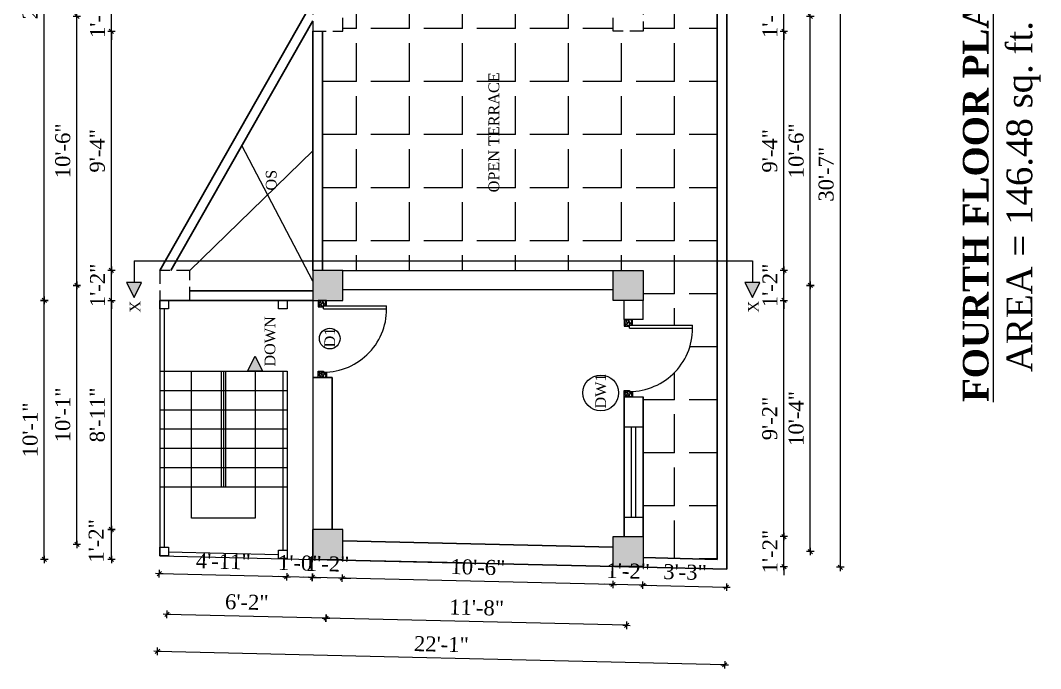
# Model space of a CAD drawing. Header units: inches. Extents: x 151827 to 346502, y -56182 to -23217.
# Drawn here: x 165662.6 to 166138.7, y -26241.4 to -25938.9 of the extents above; entities that cross this region are included whole.
import ezdxf

# ---------------------------------------------------------------- set-up
doc = ezdxf.new("R2010")
doc.units = ezdxf.units.IN
doc.header["$LTSCALE"] = 5
doc.header["$MEASUREMENT"] = 0
doc.linetypes.add('HIDDEN', pattern=[0.375, 0.25, -0.125])
for name, color, linetype, lineweight in [('A-WALL', 7, 'Continuous', 9), ('Dimension', 7, 'Continuous', 18), ('DOOR', 62, 'Continuous', 0), ('Dw', 2, 'Continuous', 18)]:
    doc.layers.add(name, color=color, linetype=linetype, lineweight=lineweight)
doc.layers.add('dim line', color=7, linetype='Continuous', lineweight=15, true_color=0xfab2b2)
doc.layers.add('TEXT', color=6, linetype='Continuous')
doc.layers.add('WALL', color=7, linetype='Continuous')
doc.styles.add('ordinary', font='times.ttf')
doc.dimstyles.new('Copy of 96', dxfattribs={"dimtxt": 7, "dimasz": 4, "dimexe": 0.5, "dimexo": 0.5, "dimgap": 3, "dimtad": 1, "dimdec": 1, "dimzin": 11, "dimdsep": 46, "dimlunit": 4, "dimtxsty": 'ordinary', "dimblk": 'OBLIQUE', "dimcen": 0.09, "dimse1": 1, "dimse2": 1, "dimclrt": 6, "dimazin": 0, "dimtfac": 1, "dimtdec": 1, "dimtix": 1, "dimtmove": 2, "dimatfit": 3, "dimldrblk": 'leader', "dimfxl": 0.5, "dimfxlon": 1, "dimtolj": 1, "dimtzin": 0, "dimarcsym": 0})

# ---------------------------------------------------------------- blocks, each defined once
blk = doc.blocks.new('oblique')
at = {"color": 0, "lineweight": -2}
blk.add_line((0.25, 0.25), (-0.25, -0.25), dxfattribs=at)
at = {"layer": 'dim line', "lineweight": 9}
for p, q in [((-0.4375, 0), (0.4375, 0)), ((0, 0.4375), (0, -0.4375))]:
    blk.add_line(p, q, dxfattribs=at)
blk = doc.blocks.new('*D2268')
at = {"layer": 'A-WALL', "color": 0, "lineweight": -2, "ltscale": 5, "transparency": 16777216}
blk.add_line((165798.99, -25765.12), (165741.6, -25765.12), dxfattribs=at)
at = {"layer": 'Defpoints', "color": 0, "ltscale": 5, "transparency": 16777216}
for p in [(165741.6, -25765.12), (165798.99, -25929.99), (165741.6, -26055.56)]:
    blk.add_point(p, dxfattribs=at)
at = {"layer": 'A-WALL', "color": 0, "lineweight": -2, "ltscale": 5, "transparency": 16777216, "xscale": 4, "yscale": 4, "zscale": 4, "rotation": 180}
blk.add_blockref('oblique', (165741.6, -25765.12), dxfattribs=at)
at = {"layer": 'A-WALL', "color": 0, "lineweight": -2, "ltscale": 5, "transparency": 16777216, "xscale": 4, "yscale": 4, "zscale": 4}
blk.add_blockref('oblique', (165798.99, -25765.12), dxfattribs=at)
at = {"layer": 'A-WALL', "color": 6, "ltscale": 5, "transparency": 16777216, "insert": (165770.3, -25758.55), "char_height": 7, "attachment_point": 5, "style": 'ordinary'}
blk.add_mtext('\\A1;4\'-9"', dxfattribs=at)
blk = doc.blocks.new('_OBLIQUE')
at = {"color": 0, "linetype": 'ByBlock'}
blk.add_line((-0.5, -0.5), (0.5, 0.5), dxfattribs=at)
blk = doc.blocks.new('leader')
at = {"layer": 'Dimension'}
for p, q in [((0, -4.33), (0, 4.33)), ((-4.42, 0), (4.42, 0))]:
    blk.add_line(p, q, dxfattribs=at)
blk = doc.blocks.new('*D2269')
at = {"layer": 'Defpoints', "color": 0, "linetype": 'HIDDEN', "ltscale": 5, "transparency": 16777216}
for p in [(165727.6, -25765.12), (165727.6, -26055.56), (165741.6, -26055.56)]:
    blk.add_point(p, dxfattribs=at)
at = {"layer": 'WALL', "color": 0, "lineweight": -2, "ltscale": 5, "transparency": 16777216}
for p, q in [((165727.6, -25765.12), (165723.6, -25765.12)), ((165741.6, -25765.12), (165727.6, -25765.12)), ((165741.6, -25765.12), (165745.6, -25765.12))]:
    blk.add_line(p, q, dxfattribs=at)
at = {"layer": 'WALL', "color": 0, "linetype": 'HIDDEN', "lineweight": -2, "ltscale": 5, "transparency": 16777216, "xscale": 4, "yscale": 4, "zscale": 4}
blk.add_blockref('oblique', (165727.6, -25765.12), dxfattribs=at)
at = {"layer": 'WALL', "color": 0, "linetype": 'HIDDEN', "lineweight": -2, "ltscale": 5, "transparency": 16777216, "xscale": 4, "yscale": 4, "zscale": 4, "rotation": 180}
blk.add_blockref('oblique', (165741.6, -25765.12), dxfattribs=at)
at = {"layer": 'WALL', "color": 6, "linetype": 'HIDDEN', "ltscale": 5, "transparency": 16777216, "insert": (165734.6, -25758.62), "char_height": 7, "attachment_point": 5, "style": 'ordinary'}
blk.add_mtext('\\A1;1\'-2"', dxfattribs=at)
blk = doc.blocks.new('*D2272')
at = {"layer": 'A-WALL', "color": 0, "lineweight": -2, "ltscale": 5, "transparency": 16777216}
blk.add_line((165805.99, -25750.16), (165734.6, -25750.16), dxfattribs=at)
at = {"layer": 'Defpoints', "color": 0, "ltscale": 5, "transparency": 16777216}
for p in [(165734.6, -25750.16), (165805.99, -25936.99), (165734.6, -26062.56)]:
    blk.add_point(p, dxfattribs=at)
at = {"layer": 'A-WALL', "color": 0, "lineweight": -2, "ltscale": 5, "transparency": 16777216, "xscale": 4, "yscale": 4, "zscale": 4, "rotation": 180}
blk.add_blockref('oblique', (165734.6, -25750.16), dxfattribs=at)
at = {"layer": 'A-WALL', "color": 0, "lineweight": -2, "ltscale": 5, "transparency": 16777216, "xscale": 4, "yscale": 4, "zscale": 4}
blk.add_blockref('oblique', (165805.99, -25750.16), dxfattribs=at)
at = {"layer": 'A-WALL', "color": 6, "ltscale": 5, "transparency": 16777216, "insert": (165770.3, -25743.6), "char_height": 7, "attachment_point": 5, "style": 'ordinary'}
blk.add_mtext('\\A1;5\'-11"', dxfattribs=at)
blk = doc.blocks.new('*D2274')
at = {"layer": 'A-WALL', "color": 0, "lineweight": -2, "ltscale": 5, "transparency": 16777216}
blk.add_line((165883.26, -25736.21), (165727.6, -25736.21), dxfattribs=at)
at = {"layer": 'Defpoints', "color": 0, "ltscale": 5, "transparency": 16777216}
for p in [(165727.6, -25736.21), (165883.26, -25781.75), (165727.6, -26055.56)]:
    blk.add_point(p, dxfattribs=at)
at = {"layer": 'A-WALL', "color": 0, "lineweight": -2, "ltscale": 5, "transparency": 16777216, "xscale": 4, "yscale": 4, "zscale": 4, "rotation": 180}
blk.add_blockref('oblique', (165727.6, -25736.21), dxfattribs=at)
at = {"layer": 'A-WALL', "color": 0, "lineweight": -2, "ltscale": 5, "transparency": 16777216, "xscale": 4, "yscale": 4, "zscale": 4}
blk.add_blockref('oblique', (165883.26, -25736.21), dxfattribs=at)
at = {"layer": 'A-WALL', "color": 6, "ltscale": 5, "transparency": 16777216, "insert": (165805.43, -25729.65), "char_height": 7, "attachment_point": 5, "style": 'ordinary'}
blk.add_mtext('\\A1;13\'-0"', dxfattribs=at)
blk = doc.blocks.new('*D2398')
at = {"layer": 'A-WALL', "color": 0, "lineweight": -2, "ltscale": 50, "transparency": 16777216}
for p, q in [((165939.07, -26202.14), (165935.07, -26202.04)), ((165953.07, -26202.47), (165939.07, -26202.14)), ((165953.07, -26202.47), (165957.07, -26202.57))]:
    blk.add_line(p, q, dxfattribs=at)
at = {"layer": 'Defpoints', "color": 0, "ltscale": 50, "transparency": 16777216}
for p in [(165939.27, -26193.77), (165953.27, -26194.1), (165939.07, -26202.14)]:
    blk.add_point(p, dxfattribs=at)
at = {"layer": 'A-WALL', "color": 0, "lineweight": -2, "ltscale": 50, "transparency": 16777216, "xscale": 4, "yscale": 4, "zscale": 4}
for p, rotation in [((165939.07, -26202.14), 358.6423816930647), ((165953.07, -26202.47), 178.6423816930647)]:
    blk.add_blockref('oblique', p, dxfattribs=dict(at, rotation=rotation))
at = {"layer": 'A-WALL', "color": 6, "ltscale": 50, "transparency": 16777216, "insert": (165946.23, -26195.81), "char_height": 7, "attachment_point": 5, "rotation": 358.6424, "style": 'ordinary'}
blk.add_mtext('\\A1;1\'-2"', dxfattribs=at)
blk = doc.blocks.new('*D2399')
at = {"layer": 'A-WALL', "color": 0, "lineweight": -2, "ltscale": 5, "transparency": 16777216}
blk.add_line((165939.07, -26202.14), (165812.78, -26199.15), dxfattribs=at)
at = {"layer": 'Defpoints', "color": 0, "ltscale": 5, "transparency": 16777216}
for p in [(165812.99, -26190.45), (165939.27, -26193.77), (165812.78, -26199.15)]:
    blk.add_point(p, dxfattribs=at)
at = {"layer": 'A-WALL', "color": 0, "lineweight": -2, "ltscale": 5, "transparency": 16777216, "xscale": 4, "yscale": 4, "zscale": 4}
for p, rotation in [((165812.78, -26199.15), 178.6423816934182), ((165939.07, -26202.14), 358.6423816934182)]:
    blk.add_blockref('oblique', p, dxfattribs=dict(at, rotation=rotation))
at = {"layer": 'A-WALL', "color": 6, "ltscale": 5, "transparency": 16777216, "insert": (165876.08, -26194.08), "char_height": 7, "attachment_point": 5, "rotation": 358.6424, "style": 'ordinary'}
blk.add_mtext('\\A1;10\'-6"', dxfattribs=at)
blk = doc.blocks.new('*D2400')
at = {"layer": 'A-WALL', "color": 0, "lineweight": -2, "ltscale": 5, "transparency": 16777216}
for p, q in [((165798.79, -26198.81), (165794.79, -26198.72)), ((165812.78, -26199.15), (165798.79, -26198.81)), ((165812.78, -26199.15), (165816.78, -26199.24))]:
    blk.add_line(p, q, dxfattribs=at)
at = {"layer": 'Defpoints', "color": 0, "ltscale": 5, "transparency": 16777216}
for p in [(165798.99, -26190.45), (165812.99, -26190.45), (165798.79, -26198.81)]:
    blk.add_point(p, dxfattribs=at)
at = {"layer": 'A-WALL', "color": 0, "lineweight": -2, "ltscale": 5, "transparency": 16777216, "xscale": 4, "yscale": 4, "zscale": 4}
for p, rotation in [((165798.79, -26198.81), 358.6423816934182), ((165812.78, -26199.15), 178.6423816934182)]:
    blk.add_blockref('oblique', p, dxfattribs=dict(at, rotation=rotation))
at = {"layer": 'A-WALL', "color": 6, "ltscale": 5, "transparency": 16777216, "insert": (165805.94, -26192.48), "char_height": 7, "attachment_point": 5, "rotation": 358.6424, "style": 'ordinary'}
blk.add_mtext('\\A1;1\'-2"', dxfattribs=at)
blk = doc.blocks.new('*D2275')
at = {"layer": 'A-WALL', "color": 0, "lineweight": -2, "ltscale": 5, "transparency": 16777216}
blk.add_line((165945.45, -26221.17), (165805.17, -26217.85), dxfattribs=at)
at = {"layer": 'Defpoints', "color": 0, "ltscale": 5, "transparency": 16777216}
for p in [(165805.99, -26183.45), (165946.27, -26186.77), (165805.17, -26217.85)]:
    blk.add_point(p, dxfattribs=at)
at = {"layer": 'A-WALL', "color": 0, "lineweight": -2, "ltscale": 5, "transparency": 16777216, "xscale": 4, "yscale": 4, "zscale": 4}
for p, rotation in [((165805.17, -26217.85), 178.6423816929977), ((165945.45, -26221.17), 358.6423816929977)]:
    blk.add_blockref('oblique', p, dxfattribs=dict(at, rotation=rotation))
at = {"layer": 'A-WALL', "color": 6, "ltscale": 5, "transparency": 16777216, "insert": (165875.47, -26212.95), "char_height": 7, "attachment_point": 5, "rotation": 358.6424, "style": 'ordinary'}
blk.add_mtext('\\A1;11\'-8"', dxfattribs=at)
blk = doc.blocks.new('*D2276')
at = {"layer": 'A-WALL', "color": 0, "lineweight": -2, "ltscale": 5, "transparency": 16777216}
for p, q in [((165786.79, -26198.53), (165782.79, -26198.43)), ((165798.79, -26198.81), (165786.79, -26198.53)), ((165798.79, -26198.81), (165802.79, -26198.91))]:
    blk.add_line(p, q, dxfattribs=at)
at = {"layer": 'Defpoints', "color": 0, "ltscale": 5, "transparency": 16777216}
for p in [(165786.99, -26190.16), (165798.99, -26190.45), (165786.79, -26198.53)]:
    blk.add_point(p, dxfattribs=at)
at = {"layer": 'A-WALL', "color": 0, "lineweight": -2, "ltscale": 5, "transparency": 16777216, "xscale": 4, "yscale": 4, "zscale": 4}
for p, rotation in [((165786.79, -26198.53), 358.6423816934182), ((165798.79, -26198.81), 178.6423816934182)]:
    blk.add_blockref('oblique', p, dxfattribs=dict(at, rotation=rotation))
at = {"layer": 'A-WALL', "color": 6, "ltscale": 5, "transparency": 16777216, "insert": (165792.94, -26192.11), "char_height": 7, "attachment_point": 5, "rotation": 358.6424, "style": 'ordinary'}
blk.add_mtext('\\A1;1\'-0"', dxfattribs=at)
blk = doc.blocks.new('*D2401')
at = {"layer": 'A-WALL', "color": 0, "lineweight": -2, "ltscale": 5, "transparency": 16777216}
blk.add_line((165953.07, -26202.47), (165992.07, -26203.39), dxfattribs=at)
at = {"layer": 'Defpoints', "color": 0, "ltscale": 5, "transparency": 16777216}
for p in [(165953.27, -26194.1), (165992.27, -26195.03), (165992.07, -26203.39)]:
    blk.add_point(p, dxfattribs=at)
at = {"layer": 'A-WALL', "color": 0, "lineweight": -2, "ltscale": 5, "transparency": 16777216, "xscale": 4, "yscale": 4, "zscale": 4}
for p, rotation in [((165953.07, -26202.47), 178.6423816934182), ((165992.07, -26203.39), 358.6423816934182)]:
    blk.add_blockref('oblique', p, dxfattribs=dict(at, rotation=rotation))
at = {"layer": 'A-WALL', "color": 6, "ltscale": 5, "transparency": 16777216, "insert": (165972.73, -26196.37), "char_height": 7, "attachment_point": 5, "rotation": 358.6424, "style": 'ordinary'}
blk.add_mtext('\\A1;3\'-3"', dxfattribs=at)
blk = doc.blocks.new('*D2277')
at = {"layer": 'A-WALL', "color": 0, "lineweight": -2, "ltscale": 5, "transparency": 16777216}
blk.add_line((165805.17, -26217.85), (165730.97, -26216.09), dxfattribs=at)
at = {"layer": 'Defpoints', "color": 0, "ltscale": 5, "transparency": 16777216}
for p in [(165734.6, -26062.56), (165805.99, -26183.45), (165730.97, -26216.09)]:
    blk.add_point(p, dxfattribs=at)
at = {"layer": 'A-WALL', "color": 0, "lineweight": -2, "ltscale": 5, "transparency": 16777216, "xscale": 4, "yscale": 4, "zscale": 4}
for p, rotation in [((165730.97, -26216.09), 178.6423816934182), ((165805.17, -26217.85), 358.6423816934182)]:
    blk.add_blockref('oblique', p, dxfattribs=dict(at, rotation=rotation))
at = {"layer": 'A-WALL', "color": 6, "ltscale": 5, "transparency": 16777216, "insert": (165768.22, -26210.41), "char_height": 7, "attachment_point": 5, "rotation": 358.6424, "style": 'ordinary'}
blk.add_mtext('\\A1;6\'-2"', dxfattribs=at)
blk = doc.blocks.new('*D2278')
at = {"layer": 'A-WALL', "color": 0, "lineweight": -2, "ltscale": 5, "transparency": 16777216}
blk.add_line((165991.21, -26239.63), (165726.55, -26233.35), dxfattribs=at)
at = {"layer": 'Defpoints', "color": 0, "ltscale": 5, "transparency": 16777216}
for p in [(165727.6, -26188.76), (165992.27, -26195.03), (165726.55, -26233.35)]:
    blk.add_point(p, dxfattribs=at)
at = {"layer": 'A-WALL', "color": 0, "lineweight": -2, "ltscale": 5, "transparency": 16777216, "xscale": 4, "yscale": 4, "zscale": 4}
for p, rotation in [((165726.55, -26233.35), 178.6423816934182), ((165991.21, -26239.63), 358.6423816934182)]:
    blk.add_blockref('oblique', p, dxfattribs=dict(at, rotation=rotation))
at = {"layer": 'A-WALL', "color": 6, "ltscale": 5, "transparency": 16777216, "insert": (165859.03, -26229.99), "char_height": 7, "attachment_point": 5, "rotation": 358.6424, "style": 'ordinary'}
blk.add_mtext('\\A1;22\'-1"', dxfattribs=at)
blk = doc.blocks.new('A$C27B36B59')
at = {"layer": 'DOOR'}
for p, q in [((0, 4), (0, 0)), ((2.5, 4), (0, 4)), ((0, 0), (3, 0)), ((2.5, 2.5), (2.5, 4)), ((3, 2.5), (2.5, 2.5)), ((3, 0), (3, 2.5))]:
    blk.add_line(p, q, dxfattribs=at)
for centre, radius, start, end in [((-1.4, -0.54), 4.75, 22.1411, 72.838), ((1.34, 2.09), 1.64, 45.138, 144.8948), ((2.21, 0.3), 2.49, 83.3149, 152.658), ((0.13, 0.37), 2.05, 349.4875, 93.6805), ((1.96, -0.47), 2.01, 58.7447, 166.495), ((-0.06, 0.32), 1.13, 343.542, 86.947), ((2.08, -0.4), 1.17, 38.2816, 160.1519)]:
    blk.add_arc(centre, radius, start, end, dxfattribs=at)
blk = doc.blocks.new('D2')
at = {"layer": 'DOOR'}
for p, q in [((74473.95, 24047.59), (74473.95, 24018.09)), ((74473.95, 24047.59), (74475.45, 24047.59)), ((74475.45, 24047.59), (74475.45, 24018.13))]:
    blk.add_line(p, q, dxfattribs=at)
blk.add_arc((74473.95, 24047.59), 29.5, 180, 272.9146, dxfattribs=at)
at = {"layer": 'DOOR', "xscale": -1, "rotation": 180}
blk.add_blockref('A$C27B36B59', (74441.95, 24050.09), dxfattribs=at)
at = {"layer": 'DOOR', "rotation": 180}
blk.add_blockref('A$C27B36B59', (74477.95, 24050.09), dxfattribs=at)
blk = doc.blocks.new('*D2403')
at = {"layer": 'A-WALL', "color": 0, "lineweight": -2, "ltscale": 5, "transparency": 16777216}
blk.add_line((165786.79, -26198.53), (165727.41, -26197.12), dxfattribs=at)
at = {"layer": 'Defpoints', "color": 0, "ltscale": 5, "transparency": 16777216}
for p in [(165727.6, -26188.76, -72.71), (165786.99, -26190.16, -72.71), (165727.41, -26197.12)]:
    blk.add_point(p, dxfattribs=at)
at = {"layer": 'A-WALL', "color": 0, "lineweight": -2, "ltscale": 5, "transparency": 16777216, "xscale": 4, "yscale": 4, "zscale": 4}
for p, rotation in [((165727.41, -26197.12), 178.6423816934182), ((165786.79, -26198.53), 358.6423816934182)]:
    blk.add_blockref('oblique', p, dxfattribs=dict(at, rotation=rotation))
at = {"layer": 'A-WALL', "color": 6, "ltscale": 5, "transparency": 16777216, "insert": (165757.25, -26191.33), "char_height": 7, "attachment_point": 5, "rotation": 358.6424, "style": 'ordinary'}
blk.add_mtext('\\A1;4\'-11"', dxfattribs=at)
blk = doc.blocks.new('*D2279')
at = {"layer": 'A-WALL', "color": 0, "lineweight": -2, "ltscale": 50, "transparency": 16777216}
for p, q in [((166018.88, -26179.77), (166018.88, -26175.77)), ((166018.88, -26193.77), (166018.88, -26179.77)), ((166018.88, -26193.77), (166018.88, -26197.77))]:
    blk.add_line(p, q, dxfattribs=at)
at = {"layer": 'Defpoints', "color": 0, "ltscale": 50, "transparency": 16777216}
for p in [(165953.27, -26179.77), (166018.88, -26179.77), (165953.27, -26193.77)]:
    blk.add_point(p, dxfattribs=at)
at = {"layer": 'A-WALL', "color": 0, "lineweight": -2, "ltscale": 50, "transparency": 16777216, "xscale": 4, "yscale": 4, "zscale": 4}
for p, rotation in [((166018.88, -26179.77), 270), ((166018.88, -26193.77), 90)]:
    blk.add_blockref('oblique', p, dxfattribs=dict(at, rotation=rotation))
at = {"layer": 'A-WALL', "color": 6, "ltscale": 50, "transparency": 16777216, "insert": (166012.38, -26186.77), "char_height": 7, "attachment_point": 5, "rotation": 90, "style": 'ordinary'}
blk.add_mtext('\\A1;1\'-2"', dxfattribs=at)
blk = doc.blocks.new('*D2280')
at = {"layer": 'A-WALL', "color": 0, "lineweight": -2, "ltscale": 5, "transparency": 16777216}
blk.add_line((166018.88, -26179.77), (166018.88, -26069.56), dxfattribs=at)
at = {"layer": 'Defpoints', "color": 0, "ltscale": 5, "transparency": 16777216}
for p in [(165953.27, -26069.56), (166018.88, -26069.56), (165953.27, -26179.77)]:
    blk.add_point(p, dxfattribs=at)
at = {"layer": 'A-WALL', "color": 0, "lineweight": -2, "ltscale": 5, "transparency": 16777216, "xscale": 4, "yscale": 4, "zscale": 4}
for p, rotation in [((166018.88, -26069.56), 90), ((166018.88, -26179.77), 270)]:
    blk.add_blockref('oblique', p, dxfattribs=dict(at, rotation=rotation))
at = {"layer": 'A-WALL', "color": 6, "ltscale": 5, "transparency": 16777216, "insert": (166012.31, -26124.67), "char_height": 7, "attachment_point": 5, "rotation": 90, "style": 'ordinary'}
blk.add_mtext('\\A1;9\'-2"', dxfattribs=at)
blk = doc.blocks.new('*D2281')
at = {"layer": 'A-WALL', "color": 0, "lineweight": -2, "ltscale": 5, "transparency": 16777216}
for p, q in [((166018.88, -26055.56), (166018.88, -26051.56)), ((166018.88, -26069.56), (166018.88, -26055.56)), ((166018.88, -26069.56), (166018.88, -26073.56))]:
    blk.add_line(p, q, dxfattribs=at)
at = {"layer": 'Defpoints', "color": 0, "ltscale": 5, "transparency": 16777216}
for p in [(165953.27, -26055.56), (166018.88, -26055.56), (165953.27, -26069.56)]:
    blk.add_point(p, dxfattribs=at)
at = {"layer": 'A-WALL', "color": 0, "lineweight": -2, "ltscale": 5, "transparency": 16777216, "xscale": 4, "yscale": 4, "zscale": 4}
for p, rotation in [((166018.88, -26055.56), 270), ((166018.88, -26069.56), 90)]:
    blk.add_blockref('oblique', p, dxfattribs=dict(at, rotation=rotation))
at = {"layer": 'A-WALL', "color": 6, "ltscale": 5, "transparency": 16777216, "insert": (166012.38, -26062.56), "char_height": 7, "attachment_point": 5, "rotation": 90, "style": 'ordinary'}
blk.add_mtext('\\A1;1\'-2"', dxfattribs=at)
blk = doc.blocks.new('*D2282')
at = {"layer": 'A-WALL', "color": 0, "lineweight": -2, "ltscale": 5, "transparency": 16777216}
blk.add_line((166018.88, -26055.56), (166018.88, -25943.99), dxfattribs=at)
at = {"layer": 'Defpoints', "color": 0, "ltscale": 5, "transparency": 16777216}
for p in [(165953.27, -25943.99), (166018.88, -25943.99), (165953.27, -26055.56)]:
    blk.add_point(p, dxfattribs=at)
at = {"layer": 'A-WALL', "color": 0, "lineweight": -2, "ltscale": 5, "transparency": 16777216, "xscale": 4, "yscale": 4, "zscale": 4}
for p, rotation in [((166018.88, -25943.99), 90), ((166018.88, -26055.56), 270)]:
    blk.add_blockref('oblique', p, dxfattribs=dict(at, rotation=rotation))
at = {"layer": 'A-WALL', "color": 6, "ltscale": 5, "transparency": 16777216, "insert": (166012.31, -25999.78), "char_height": 7, "attachment_point": 5, "rotation": 90, "style": 'ordinary'}
blk.add_mtext('\\A1;9\'-4"', dxfattribs=at)
blk = doc.blocks.new('*D2283')
at = {"layer": 'A-WALL', "color": 0, "lineweight": -2, "ltscale": 5, "transparency": 16777216}
for p, q in [((166018.88, -25929.99), (166018.88, -25925.99)), ((166018.88, -25943.99), (166018.88, -25929.99)), ((166018.88, -25943.99), (166018.88, -25947.99))]:
    blk.add_line(p, q, dxfattribs=at)
at = {"layer": 'Defpoints', "color": 0, "ltscale": 5, "transparency": 16777216}
for p in [(165953.27, -25929.99), (166018.88, -25929.99), (165953.27, -25943.99)]:
    blk.add_point(p, dxfattribs=at)
at = {"layer": 'A-WALL', "color": 0, "lineweight": -2, "ltscale": 5, "transparency": 16777216, "xscale": 4, "yscale": 4, "zscale": 4}
for p, rotation in [((166018.88, -25929.99), 270), ((166018.88, -25943.99), 90)]:
    blk.add_blockref('oblique', p, dxfattribs=dict(at, rotation=rotation))
at = {"layer": 'A-WALL', "color": 6, "ltscale": 5, "transparency": 16777216, "insert": (166012.38, -25936.99), "char_height": 7, "attachment_point": 5, "rotation": 90, "style": 'ordinary'}
blk.add_mtext('\\A1;1\'-2"', dxfattribs=at)
blk = doc.blocks.new('*D2289')
at = {"layer": 'A-WALL', "color": 0, "lineweight": -2, "ltscale": 5, "transparency": 16777216}
blk.add_line((166031.19, -26186.77), (166031.19, -26062.56), dxfattribs=at)
at = {"layer": 'Defpoints', "color": 0, "ltscale": 5, "transparency": 16777216}
for p in [(165946.27, -26062.56), (166031.19, -26062.56), (165946.27, -26186.77)]:
    blk.add_point(p, dxfattribs=at)
at = {"layer": 'A-WALL', "color": 0, "lineweight": -2, "ltscale": 5, "transparency": 16777216, "xscale": 4, "yscale": 4, "zscale": 4}
for p, rotation in [((166031.19, -26062.56), 90), ((166031.19, -26186.77), 270)]:
    blk.add_blockref('oblique', p, dxfattribs=dict(at, rotation=rotation))
at = {"layer": 'A-WALL', "color": 6, "ltscale": 5, "transparency": 16777216, "insert": (166024.63, -26124.67), "char_height": 7, "attachment_point": 5, "rotation": 90, "style": 'ordinary'}
blk.add_mtext('\\A1;10\'-4"', dxfattribs=at)
blk = doc.blocks.new('*D2291')
at = {"layer": 'A-WALL', "color": 0, "lineweight": -2, "ltscale": 5, "transparency": 16777216}
blk.add_line((166031.19, -26062.56), (166031.19, -25936.99), dxfattribs=at)
at = {"layer": 'Defpoints', "color": 0, "ltscale": 5, "transparency": 16777216}
for p in [(165946.27, -25936.99), (166031.19, -25936.99), (165946.27, -26062.56)]:
    blk.add_point(p, dxfattribs=at)
at = {"layer": 'A-WALL', "color": 0, "lineweight": -2, "ltscale": 5, "transparency": 16777216, "xscale": 4, "yscale": 4, "zscale": 4}
for p, rotation in [((166031.19, -25936.99), 90), ((166031.19, -26062.56), 270)]:
    blk.add_blockref('oblique', p, dxfattribs=dict(at, rotation=rotation))
at = {"layer": 'A-WALL', "color": 6, "ltscale": 5, "transparency": 16777216, "insert": (166024.63, -25999.78), "char_height": 7, "attachment_point": 5, "rotation": 90, "style": 'ordinary'}
blk.add_mtext('\\A1;10\'-6"', dxfattribs=at)
blk = doc.blocks.new('*D2293')
at = {"layer": 'A-WALL', "color": 0, "lineweight": -2, "ltscale": 5, "transparency": 16777216}
blk.add_line((166045.18, -25827.31), (166045.18, -26194.1), dxfattribs=at)
at = {"layer": 'Defpoints', "color": 0, "ltscale": 5, "transparency": 16777216}
for p in [(165953.27, -25827.31), (165953.27, -26194.1), (166045.18, -26194.1)]:
    blk.add_point(p, dxfattribs=at)
at = {"layer": 'A-WALL', "color": 0, "lineweight": -2, "ltscale": 5, "transparency": 16777216, "xscale": 4, "yscale": 4, "zscale": 4}
for p, rotation in [((166045.18, -25827.31), 90), ((166045.18, -26194.1), 270)]:
    blk.add_blockref('oblique', p, dxfattribs=dict(at, rotation=rotation))
at = {"layer": 'A-WALL', "color": 6, "ltscale": 5, "transparency": 16777216, "insert": (166038.61, -26010.71), "char_height": 7, "attachment_point": 5, "rotation": 90, "style": 'ordinary'}
blk.add_mtext('\\A1;30\'-7"', dxfattribs=at)
blk = doc.blocks.new('*D2297')
at = {"layer": 'A-WALL', "color": 0, "lineweight": -2, "ltscale": 50, "transparency": 16777216}
blk.add_line((165705.05, -26190.45), (165705.05, -26176.45), dxfattribs=at)
at = {"layer": 'Defpoints', "color": 0, "ltscale": 50, "transparency": 16777216}
for p in [(165705.05, -26176.45), (165798.99, -26176.45), (165798.99, -26190.45)]:
    blk.add_point(p, dxfattribs=at)
at = {"layer": 'A-WALL', "color": 0, "lineweight": -2, "ltscale": 50, "transparency": 16777216, "xscale": 4, "yscale": 4, "zscale": 4}
for p, rotation in [((165705.05, -26176.45), 90), ((165705.05, -26190.45), 270)]:
    blk.add_blockref('oblique', p, dxfattribs=dict(at, rotation=rotation))
at = {"layer": 'A-WALL', "color": 6, "ltscale": 50, "transparency": 16777216, "insert": (165697.91, -26181.8), "char_height": 7, "attachment_point": 5, "rotation": 90, "style": 'ordinary'}
blk.add_mtext('\\A1;1\'-2"', dxfattribs=at)
blk = doc.blocks.new('*D2298')
at = {"layer": 'A-WALL', "color": 0, "lineweight": -2, "ltscale": 5, "transparency": 16777216}
blk.add_line((165705.05, -26176.45), (165705.05, -26069.56), dxfattribs=at)
at = {"layer": 'Defpoints', "color": 0, "ltscale": 5, "transparency": 16777216}
for p in [(165705.05, -26069.56), (165727.6, -26069.56), (165798.99, -26176.45)]:
    blk.add_point(p, dxfattribs=at)
at = {"layer": 'A-WALL', "color": 0, "lineweight": -2, "ltscale": 5, "transparency": 16777216, "xscale": 4, "yscale": 4, "zscale": 4}
for p, rotation in [((165705.05, -26069.56), 90), ((165705.05, -26176.45), 270)]:
    blk.add_blockref('oblique', p, dxfattribs=dict(at, rotation=rotation))
at = {"layer": 'A-WALL', "color": 6, "ltscale": 5, "transparency": 16777216, "insert": (165698.49, -26123), "char_height": 7, "attachment_point": 5, "rotation": 90, "style": 'ordinary'}
blk.add_mtext('\\A1;8\'-11"', dxfattribs=at)
blk = doc.blocks.new('*D2299')
at = {"layer": 'A-WALL', "color": 0, "lineweight": -2, "ltscale": 5, "transparency": 16777216}
for p, q in [((165705.05, -26055.56), (165705.05, -26051.56)), ((165705.05, -26069.56), (165705.05, -26055.56)), ((165705.05, -26069.56), (165705.05, -26073.56))]:
    blk.add_line(p, q, dxfattribs=at)
at = {"layer": 'Defpoints', "color": 0, "ltscale": 5, "transparency": 16777216}
for p in [(165705.05, -26055.56), (165727.6, -26055.56), (165727.6, -26069.56)]:
    blk.add_point(p, dxfattribs=at)
at = {"layer": 'A-WALL', "color": 0, "lineweight": -2, "ltscale": 5, "transparency": 16777216, "xscale": 4, "yscale": 4, "zscale": 4}
for p, rotation in [((165705.05, -26055.56), 270), ((165705.05, -26069.56), 90)]:
    blk.add_blockref('oblique', p, dxfattribs=dict(at, rotation=rotation))
at = {"layer": 'A-WALL', "color": 6, "ltscale": 5, "transparency": 16777216, "insert": (165698.55, -26062.56), "char_height": 7, "attachment_point": 5, "rotation": 90, "style": 'ordinary'}
blk.add_mtext('\\A1;1\'-2"', dxfattribs=at)
blk = doc.blocks.new('*D2300')
at = {"layer": 'A-WALL', "color": 0, "lineweight": -2, "ltscale": 5, "transparency": 16777216}
blk.add_line((165705.05, -26055.56), (165705.05, -25943.99), dxfattribs=at)
at = {"layer": 'Defpoints', "color": 0, "ltscale": 5, "transparency": 16777216}
for p in [(165705.05, -25943.99), (165798.99, -25943.99), (165727.6, -26055.56)]:
    blk.add_point(p, dxfattribs=at)
at = {"layer": 'A-WALL', "color": 0, "lineweight": -2, "ltscale": 5, "transparency": 16777216, "xscale": 4, "yscale": 4, "zscale": 4}
for p, rotation in [((165705.05, -25943.99), 90), ((165705.05, -26055.56), 270)]:
    blk.add_blockref('oblique', p, dxfattribs=dict(at, rotation=rotation))
at = {"layer": 'A-WALL', "color": 6, "ltscale": 5, "transparency": 16777216, "insert": (165698.48, -25999.78), "char_height": 7, "attachment_point": 5, "rotation": 90, "style": 'ordinary'}
blk.add_mtext('\\A1;9\'-4"', dxfattribs=at)
blk = doc.blocks.new('*D2301')
at = {"layer": 'A-WALL', "color": 0, "lineweight": -2, "ltscale": 5, "transparency": 16777216}
for p, q in [((165705.05, -25929.99), (165705.05, -25925.99)), ((165705.05, -25943.99), (165705.05, -25929.99)), ((165705.05, -25943.99), (165705.05, -25947.99))]:
    blk.add_line(p, q, dxfattribs=at)
at = {"layer": 'Defpoints', "color": 0, "ltscale": 5, "transparency": 16777216}
for p in [(165705.05, -25929.99), (165798.99, -25929.99), (165798.99, -25943.99)]:
    blk.add_point(p, dxfattribs=at)
at = {"layer": 'A-WALL', "color": 0, "lineweight": -2, "ltscale": 5, "transparency": 16777216, "xscale": 4, "yscale": 4, "zscale": 4}
for p, rotation in [((165705.05, -25929.99), 270), ((165705.05, -25943.99), 90)]:
    blk.add_blockref('oblique', p, dxfattribs=dict(at, rotation=rotation))
at = {"layer": 'A-WALL', "color": 6, "ltscale": 5, "transparency": 16777216, "insert": (165698.55, -25936.99), "char_height": 7, "attachment_point": 5, "rotation": 90, "style": 'ordinary'}
blk.add_mtext('\\A1;1\'-2"', dxfattribs=at)
blk = doc.blocks.new('*D2305')
at = {"layer": 'A-WALL', "color": 0, "lineweight": -2, "ltscale": 5, "transparency": 16777216}
blk.add_line((165688.92, -26183.45), (165688.92, -26062.56), dxfattribs=at)
at = {"layer": 'Defpoints', "color": 0, "ltscale": 5, "transparency": 16777216}
for p in [(165688.92, -26062.56), (165805.99, -26062.56), (165805.99, -26183.45)]:
    blk.add_point(p, dxfattribs=at)
at = {"layer": 'A-WALL', "color": 0, "lineweight": -2, "ltscale": 5, "transparency": 16777216, "xscale": 4, "yscale": 4, "zscale": 4}
for p, rotation in [((165688.92, -26062.56), 90), ((165688.92, -26183.45), 270)]:
    blk.add_blockref('oblique', p, dxfattribs=dict(at, rotation=rotation))
at = {"layer": 'A-WALL', "color": 6, "ltscale": 5, "transparency": 16777216, "insert": (165682.36, -26123), "char_height": 7, "attachment_point": 5, "rotation": 90, "style": 'ordinary'}
blk.add_mtext('\\A1;10\'-1"', dxfattribs=at)
blk = doc.blocks.new('*D2306')
at = {"layer": 'A-WALL', "color": 0, "lineweight": -2, "ltscale": 5, "transparency": 16777216}
blk.add_line((165688.92, -26062.56), (165688.92, -25936.99), dxfattribs=at)
at = {"layer": 'Defpoints', "color": 0, "ltscale": 5, "transparency": 16777216}
for p in [(165688.92, -25936.99), (165805.99, -25936.99), (165805.99, -26062.56)]:
    blk.add_point(p, dxfattribs=at)
at = {"layer": 'A-WALL', "color": 0, "lineweight": -2, "ltscale": 5, "transparency": 16777216, "xscale": 4, "yscale": 4, "zscale": 4}
for p, rotation in [((165688.92, -25936.99), 90), ((165688.92, -26062.56), 270)]:
    blk.add_blockref('oblique', p, dxfattribs=dict(at, rotation=rotation))
at = {"layer": 'A-WALL', "color": 6, "ltscale": 5, "transparency": 16777216, "insert": (165682.36, -25999.78), "char_height": 7, "attachment_point": 5, "rotation": 90, "style": 'ordinary'}
blk.add_mtext('\\A1;10\'-6"', dxfattribs=at)
blk = doc.blocks.new('*D2308')
at = {"layer": 'A-WALL', "color": 0, "lineweight": -2, "ltscale": 5, "transparency": 16777216}
blk.add_line((165673.71, -26190.45), (165673.71, -26069.56), dxfattribs=at)
at = {"layer": 'Defpoints', "color": 0, "ltscale": 5, "transparency": 16777216}
for p in [(165673.71, -26069.56), (165727.6, -26069.56), (165798.99, -26190.45)]:
    blk.add_point(p, dxfattribs=at)
at = {"layer": 'A-WALL', "color": 0, "lineweight": -2, "ltscale": 5, "transparency": 16777216, "xscale": 4, "yscale": 4, "zscale": 4}
for p, rotation in [((165673.71, -26069.56), 90), ((165673.71, -26190.45), 270)]:
    blk.add_blockref('oblique', p, dxfattribs=dict(at, rotation=rotation))
at = {"layer": 'A-WALL', "color": 6, "ltscale": 5, "transparency": 16777216, "insert": (165667.15, -26130), "char_height": 7, "attachment_point": 5, "rotation": 90, "style": 'ordinary'}
blk.add_mtext('\\A1;10\'-1"', dxfattribs=at)
blk = doc.blocks.new('*D2309')
at = {"layer": 'A-WALL', "color": 0, "lineweight": -2, "ltscale": 5, "transparency": 16777216}
blk.add_line((165673.71, -26069.56), (165673.71, -25781.75), dxfattribs=at)
at = {"layer": 'Defpoints', "color": 0, "ltscale": 5, "transparency": 16777216}
for p in [(165673.71, -25781.75), (165883.26, -25781.75), (165727.6, -26069.56)]:
    blk.add_point(p, dxfattribs=at)
at = {"layer": 'A-WALL', "color": 0, "lineweight": -2, "ltscale": 5, "transparency": 16777216, "xscale": 4, "yscale": 4, "zscale": 4}
for p, rotation in [((165673.71, -25781.75), 90), ((165673.71, -26069.56), 270)]:
    blk.add_blockref('oblique', p, dxfattribs=dict(at, rotation=rotation))
at = {"layer": 'A-WALL', "color": 6, "ltscale": 5, "transparency": 16777216, "insert": (165667.15, -25925.65), "char_height": 7, "attachment_point": 5, "rotation": 90, "style": 'ordinary'}
blk.add_mtext('\\A1;24\'-0"', dxfattribs=at)

msp = doc.modelspace()

# ---------------------------------------------------------------- hatches: boundary and pattern name
at = {"ltscale": 5}
for points in [[(165719.13, -26061.27), (165712.12, -26061.27), (165715.7, -26068.16)], [(166007.7, -26061.27), (166000.68, -26061.27), (166004.27, -26068.16)], [(165775.57, -26102.56), (165768.56, -26102.56), (165772.14, -26095.67)]]:
    msp.add_hatch(color=256, dxfattribs=at).paths.add_polyline_path(points)
at = {"layer": 'WALL', "linetype": 'ByBlock', "ltscale": 5, "true_color": 0xf8991e}
h = msp.add_hatch(dxfattribs=at)
h.set_pattern_fill('ANGLE', color=30, scale=90, angle=90)
h.set_pattern_definition([(90, (141292.097, -189342.236), (-24.75, 8e-15), [18, -6.75]), (180, (141292.097, -189342.236), (-9e-15, -24.75), [18, -6.75])])
h.paths.add_polyline_path([(165812.99, -25934.49), (165812.99, -25943.99), (165803.49, -25943.99), (165803.49, -26051.18), (165987.77, -26051.18), (165987.77, -25854.64), (165953.27, -25832.34), (165953.27, -25929.99), (165953.27, -25943.99), (165939.27, -25943.99), (165939.27, -25934.49)])
h.paths.add_polyline_path([(165948.27, -26112.02), (165948.27, -26114.56), (165953.27, -26114.56), (165953.27, -26179.77), (165953.27, -26189.6), (165987.77, -26190.42), (165987.77, -26051.18), (165803.49, -26051.18), (165803.49, -26055.56), (165812.99, -26055.56), (165939.27, -26055.56), (165953.27, -26055.56), (165953.27, -26069.56), (165953.27, -26078.56), (165948.27, -26078.56), (165948.27, -26081.06), (165976.23, -26081.06, -0.414214)])
h.paths.add_polyline_path([(165887.4, -26020.43), (165887.4, -25963.11), (165879.74, -25963.11), (165879.74, -26020.43)], flags=24)
h = msp.add_hatch(color=30, dxfattribs=at)
h.dxf.hatch_style = 1
h.paths.add_polyline_path([(165812.99, -26069.56), (165812.99, -26055.56), (165798.99, -26055.56), (165798.99, -26069.56)])
h = msp.add_hatch(color=30, dxfattribs=at)
h.dxf.hatch_style = 1
h.paths.add_polyline_path([(165939.27, -26069.56), (165953.27, -26069.56), (165953.27, -26055.56), (165939.27, -26055.56)])
h = msp.add_hatch(color=30, dxfattribs=at)
h.dxf.hatch_style = 1
h.paths.add_polyline_path([(165812.99, -26190.45), (165812.99, -26176.45), (165798.99, -26176.45), (165798.99, -26190.45)])
h = msp.add_hatch(color=30, dxfattribs=at)
h.dxf.hatch_style = 1
h.paths.add_polyline_path([(165939.27, -26193.77), (165953.27, -26193.77), (165953.27, -26179.77), (165939.27, -26179.77)])

# ---------------------------------------------------------------- linework, layer by layer
at = {"ltscale": 5}
for p, q in [((165715.7, -26051.18, -72.71), (165715.7, -26061.27, -72.71)), ((166004.27, -26051.18, -72.71), (166004.27, -26061.27, -72.71)), ((165719.13, -26061.27, -72.71), (165712.12, -26061.27, -72.71)), ((165712.12, -26061.27, -72.71), (165715.7, -26068.16, -72.71)), ((165715.7, -26068.16, -72.71), (165719.13, -26061.27, -72.71)), ((166007.7, -26061.27, -72.71), (166000.68, -26061.27, -72.71)), ((166000.68, -26061.27, -72.71), (166004.27, -26068.16, -72.71)), ((166004.27, -26068.16, -72.71), (166007.7, -26061.27, -72.71)), ((165768.56, -26102.56, -72.71), (165772.14, -26095.67, -72.71)), ((165772.14, -26095.67, -72.71), (165775.57, -26102.56, -72.71)), ((165775.57, -26102.56, -72.71), (165768.56, -26102.56, -72.71))]:
    msp.add_line(p, q, dxfattribs=at)
at = {"layer": 'A-WALL', "lineweight": 30}
for p, q in [((165992.27, -25852.19, -72.71), (165992.27, -26195.03, -72.71)), ((165987.77, -25854.64, -72.71), (165987.77, -26190.42, -72.71)), ((165727.6, -26055.56, -72.71), (165798.99, -25929.99, -72.71)), ((165732.78, -26055.56, -72.71), (165798.99, -25939.1, -72.71)), ((165798.99, -26055.56, -72.71), (165798.99, -25943.99, -72.71)), ((165803.49, -25943.99, -72.71), (165803.49, -26055.56, -72.71)), ((165741.6, -26065.06, -72.71), (165798.99, -26065.06, -72.71)), ((165727.6, -26069.56, -72.71), (165798.99, -26069.56, -72.71)), ((165741.6, -26069.56, -72.71), (165798.99, -26069.56, -72.71)), ((165807.99, -26105.56, -72.71), (165798.99, -26105.56, -72.71)), ((165807.99, -26176.45, -72.71), (165807.99, -26105.56, -72.71)), ((165944.27, -26114.56, -72.71), (165944.27, -26179.77, -72.71)), ((165953.27, -26114.56, -72.71), (165953.27, -26179.77, -72.71)), ((165798.99, -26176.45, -72.71), (165798.99, -26190.45, -72.71)), ((165798.99, -26176.45, -72.71), (165798.99, -26190.45, -72.71)), ((165812.99, -26181.78, -72.71), (165939.27, -26184.77, -72.71)), ((165798.99, -26190.45, -72.71), (165953.27, -26194.1, -72.71)), ((165953.27, -26189.6, -72.71), (165987.77, -26190.42, -72.71)), ((165868.91, -26192.1, -72.71), (165825.92, -26191.09, -72.71)), ((165953.27, -26194.1, -72.71), (165992.27, -26195.03, -72.71))]:
    msp.add_line(p, q, dxfattribs=at)
at = {"layer": 'A-WALL', "ltscale": 5}
for p, q in [((165715.7, -26051.18, -72.71), (166004.27, -26051.18, -72.71)), ((165812.99, -26055.56, -72.71), (165939.27, -26055.56, -72.71)), ((165812.99, -26064.56, -72.71), (165939.27, -26064.56, -72.71)), ((165727.6, -26069.56, -72.71), (165727.6, -26188.76, -72.71)), ((165786.99, -26069.56, -72.71), (165786.99, -26073.56, -72.71)), ((165798.99, -26069.56, -72.71), (165798.99, -26190.45, -72.71)), ((165944.27, -26078.56, -72.71), (165944.27, -26069.56, -72.71)), ((165953.27, -26078.56, -72.71), (165953.27, -26069.56, -72.71)), ((165729.6, -26073.56, -72.71), (165729.6, -26184.76, -72.71)), ((165953.27, -26078.56, -72.71), (165944.27, -26078.56, -72.71)), ((165727.6, -26102.56, -72.71), (165757.3, -26102.56, -72.71)), ((165742.45, -26171.18, -72.71), (165742.45, -26102.56, -72.71)), ((165756.3, -26102.56, -72.71), (165756.3, -26156.56, -72.71)), ((165757.3, -26102.56, -72.71), (165786.99, -26102.56, -72.71)), ((165757.3, -26102.56, -72.71), (165757.3, -26156.56, -72.71)), ((165758.3, -26102.56, -72.71), (165758.3, -26156.56, -72.71)), ((165772.14, -26102.56, -72.71), (165772.14, -26171.18, -72.71)), ((165784.99, -26102.56, -72.71), (165784.99, -26186.07, -72.71)), ((165786.99, -26102.56, -72.71), (165786.99, -26190.16, -72.71)), ((165727.6, -26111.56, -72.71), (165786.99, -26111.56, -72.71)), ((165944.27, -26114.56, -72.71), (165953.27, -26114.56, -72.71)), ((165727.6, -26120.56, -72.71), (165786.99, -26120.56, -72.71)), ((165944.27, -26128.56, -72.71), (165953.27, -26128.56, -72.71)), ((165727.6, -26129.56, -72.71), (165786.99, -26129.56, -72.71)), ((165727.6, -26138.56, -72.71), (165786.99, -26138.56, -72.71)), ((165727.6, -26147.56, -72.71), (165786.99, -26147.56, -72.71)), ((165727.6, -26156.56, -72.71), (165786.99, -26156.56, -72.71)), ((165772.14, -26171.18, -72.71), (165742.45, -26171.18, -72.71)), ((165944.27, -26170.77, -72.71), (165953.27, -26170.77, -72.71)), ((165727.6, -26188.76, -72.71), (165798.99, -26190.45, -72.71)), ((165731.6, -26186.85, -72.71), (165782.99, -26188.07, -72.71)), ((165953.27, -26193.77, -72.71), (165953.27, -26194.1, -72.71))]:
    msp.add_line(p, q, dxfattribs=at)
at = {"layer": 'A-WALL', "ltscale": 5, "elevation": -72.71}
for points in [[(165812.99, -26069.56), (165812.99, -26055.56), (165798.99, -26055.56), (165798.99, -26069.56)], [(165939.27, -26069.56), (165939.27, -26055.56), (165953.27, -26055.56), (165953.27, -26069.56)], [(165727.6, -26073.56), (165727.6, -26069.56), (165731.6, -26069.56), (165731.6, -26073.56)], [(165782.99, -26073.56), (165782.99, -26069.56), (165786.99, -26069.56), (165786.99, -26073.56)], [(165812.99, -26190.45), (165812.99, -26176.45), (165798.99, -26176.45), (165798.99, -26190.45)], [(165939.27, -26193.77), (165939.27, -26179.77), (165953.27, -26179.77), (165953.27, -26193.77)], [(165727.6, -26188.76), (165727.6, -26184.76), (165731.6, -26184.76), (165731.6, -26188.76)], [(165782.99, -26190.07), (165782.99, -26186.07), (165786.99, -26186.07), (165786.99, -26190.07)]]:
    msp.add_lwpolyline(points, close=True, dxfattribs=at)
at = {"layer": 'A-WALL', "ltscale": 5}
for centre, radius in [((165806.93, -26087.38, -72.71), 4.82), ((165933.4, -26112.74, -72.71), 8.32)]:
    msp.add_circle(centre, radius, dxfattribs=at)
at = {"layer": 'Dw', "color": 3}
for p, q in [((165947.77, -26170.77, -72.71), (165947.77, -26128.56, -72.71)), ((165949.77, -26170.77, -72.71), (165949.77, -26128.56, -72.71))]:
    msp.add_line(p, q, dxfattribs=at)
at = {"layer": 'WALL', "color": 30, "linetype": 'ByBlock', "ltscale": 5, "true_color": 0xf8991e}
for p, q in [((165741.6, -26055.56, -72.71), (165798.99, -25999.78, -72.71)), ((165798.99, -26060.56, -72.71), (165765.88, -25997.33, -72.71))]:
    msp.add_line(p, q, dxfattribs=at)
at = {"layer": 'WALL', "color": 2, "linetype": 'HIDDEN', "ltscale": 5, "elevation": -72.71}
for points in [[(165812.99, -25943.99), (165812.99, -25929.99), (165798.99, -25929.99), (165798.99, -25943.99)], [(165939.27, -25943.99), (165939.27, -25929.99), (165953.27, -25929.99), (165953.27, -25943.99)], [(165741.6, -26069.56), (165741.6, -26055.56), (165727.6, -26055.56), (165727.6, -26069.56)]]:
    msp.add_lwpolyline(points, close=True, dxfattribs=at)

# ---------------------------------------------------------------- block references
at = {"layer": 'WALL', "color": 2, "linetype": 'ByBlock', "rotation": 89.99999999999999}
for p in [(189851.57, -100547.51, -72.71), (189994.36, -100556.51, -72.71)]:
    msp.add_blockref('D2', p, dxfattribs=at)

# ---------------------------------------------------------------- texts
at = {"layer": 'TEXT', "style": 'ordinary'}
for s, p in [('OPEN TERRACE', (165886.01, -26019.15, -72.71)), ('OS', (165782.1, -26018.33, -72.71)), ('X', (165718.58, -26075.23, -72.71)), ('X', (166007.15, -26075.23, -72.71)), ('DOWN', (165781.51, -26100.47, -72.71)), ('D1', (165809.43, -26091.51, -72.71)), ('DW1', (165935.84, -26120.05, -72.71))]:
    msp.add_text(s, height=5, rotation=90, dxfattribs=at).set_placement(p)
at = {"layer": 'TEXT', "char_height": 12, "width": 219.8151, "attachment_point": 8, "rotation": 90, "style": 'ordinary'}
for s, insert in [('{\\fTimes New Roman|b1|i0|c0|p18;\\LFOURTH FLOOR PLAN}', (166114.55, -26016.79, -72.71)), ('AREA = 146.48 sq. ft.', (166138.68, -26021.1, -72.71))]:
    msp.add_mtext(s, dxfattribs=dict(at, insert=insert))

# ---------------------------------------------------------------- dimensions: what is measured, and where the dimension line sits
at = {"layer": 'A-WALL', "ltscale": 5}
for base, p1, p2, angle, picture, middle in [((165727.6, -25736.21, -72.71), (165883.26, -25781.75, -72.71), (165727.6, -26055.56, -72.71), 180, '*D2274', (165805.43, -25729.65, -72.71)), ((165734.6, -25750.16, -72.71), (165805.99, -25936.99, -72.71), (165734.6, -26062.56, -72.71), 180, '*D2272', (165770.3, -25743.6, -72.71)), ((165741.6, -25765.12, -72.71), (165798.99, -25929.99, -72.71), (165741.6, -26055.56, -72.71), 180, '*D2268', (165770.3, -25758.55, -72.71)), ((165673.71, -25781.75, -72.71), (165727.6, -26069.56, -72.71), (165883.26, -25781.75, -72.71), 90, '*D2309', (165667.15, -25925.65, -72.71)), ((166045.18, -26194.1, -72.71), (165953.27, -25827.31, -72.71), (165953.27, -26194.1, -72.71), 90, '*D2293', (166038.61, -26010.71, -72.71)), ((165705.05, -25929.99, -72.71), (165798.99, -25943.99, -72.71), (165798.99, -25929.99, -72.71), 90, '*D2301', (165698.55, -25936.99, -72.71)), ((166018.88, -25929.99, -72.71), (165953.27, -25943.99, -72.71), (165953.27, -25929.99, -72.71), 90, '*D2283', (166012.38, -25936.99, -72.71)), ((165688.92, -25936.99, -72.71), (165805.99, -26062.56, -72.71), (165805.99, -25936.99, -72.71), 90, '*D2306', (165682.36, -25999.78, -72.71)), ((166031.19, -25936.99, -72.71), (165946.27, -26062.56, -72.71), (165946.27, -25936.99, -72.71), 90, '*D2291', (166024.63, -25999.78, -72.71)), ((165705.05, -25943.99, -72.71), (165727.6, -26055.56, -72.71), (165798.99, -25943.99, -72.71), 90, '*D2300', (165698.48, -25999.78, -72.71)), ((166018.88, -25943.99, -72.71), (165953.27, -26055.56, -72.71), (165953.27, -25943.99, -72.71), 90, '*D2282', (166012.31, -25999.78, -72.71)), ((165705.05, -26055.56, -72.71), (165727.6, -26069.56, -72.71), (165727.6, -26055.56, -72.71), 90, '*D2299', (165698.55, -26062.56, -72.71)), ((166018.88, -26055.56, -72.71), (165953.27, -26069.56, -72.71), (165953.27, -26055.56, -72.71), 90, '*D2281', (166012.38, -26062.56, -72.71)), ((165688.92, -26062.56, -72.71), (165805.99, -26183.45, -72.71), (165805.99, -26062.56, -72.71), 90, '*D2305', (165682.36, -26123, -72.71)), ((166031.19, -26062.56, -72.71), (165946.27, -26186.77, -72.71), (165946.27, -26062.56, -72.71), 90, '*D2289', (166024.63, -26124.67, -72.71)), ((165730.97, -26216.09, -72.71), (165805.99, -26183.45, -72.71), (165734.6, -26062.56, -72.71), 358.6424, '*D2277', (165768.22, -26210.41, -72.71)), ((165673.71, -26069.56, -72.71), (165798.99, -26190.45, -72.71), (165727.6, -26069.56, -72.71), 90, '*D2308', (165667.15, -26130, -72.71)), ((165705.05, -26069.56, -72.71), (165798.99, -26176.45, -72.71), (165727.6, -26069.56, -72.71), 90, '*D2298', (165698.49, -26123, -72.71)), ((166018.88, -26069.56, -72.71), (165953.27, -26179.77, -72.71), (165953.27, -26069.56, -72.71), 90, '*D2280', (166012.31, -26124.67, -72.71)), ((165726.55, -26233.35, -72.71), (165992.27, -26195.03, -72.71), (165727.6, -26188.76, -72.71), 358.6424, '*D2278', (165859.03, -26229.99, -72.71)), ((165727.41, -26197.12), (165786.99, -26190.16, -72.71), (165727.6, -26188.76, -72.71), 358.6424, '*D2403', (165757.25, -26191.33)), ((165786.79, -26198.53, -72.71), (165798.99, -26190.45, -72.71), (165786.99, -26190.16, -72.71), 358.6424, '*D2276', (165792.94, -26192.11, -72.71)), ((165798.79, -26198.81, -72.71), (165812.99, -26190.45, -72.71), (165798.99, -26190.45, -72.71), 358.6424, '*D2400', (165805.94, -26192.48, -72.71)), ((165812.78, -26199.15, -72.71), (165939.27, -26193.77, -72.71), (165812.99, -26190.45, -72.71), 358.6424, '*D2399', (165876.08, -26194.08, -72.71)), ((165992.07, -26203.39, -72.71), (165953.27, -26194.1, -72.71), (165992.27, -26195.03, -72.71), 358.6424, '*D2401', (165972.73, -26196.37, -72.71))]:
    dim = msp.add_linear_dim(base=base, p1=p1, p2=p2, angle=angle, dimstyle='Copy of 96', override={"dimdec": 0, "dimblk": 'oblique', "dimtdec": 0, "dimarcsym": 1}, dxfattribs=at)
    dim.commit()
    dim.dimension.update_dxf_attribs({"geometry": picture, "text_midpoint": middle})
at = {"layer": 'A-WALL', "ltscale": 50}
dim = msp.add_linear_dim(base=(165705.05, -26176.45, -72.71), p1=(165798.99, -26190.45, -72.71), p2=(165798.99, -26176.45, -72.71), angle=90, dimstyle='Copy of 96', override={"dimdec": 0, "dimblk": 'oblique', "dimtdec": 0, "dimarcsym": 1}, dxfattribs=at)
dim.commit()
dim.dimension.update_dxf_attribs({"geometry": '*D2297', "text_midpoint": (165697.91, -26181.8, -72.71), "dimtype": 160})
dim = msp.add_linear_dim(base=(166018.88, -26179.77, -72.71), p1=(165953.27, -26193.77, -72.71), p2=(165953.27, -26179.77, -72.71), angle=90, dimstyle='Copy of 96', override={"dimdec": 0, "dimblk": 'oblique', "dimtdec": 0, "dimarcsym": 1}, dxfattribs=at)
dim.commit()
dim.dimension.update_dxf_attribs({"geometry": '*D2279', "text_midpoint": (166012.38, -26186.77, -72.71)})
at = {"layer": 'A-WALL', "ltscale": 5}
dim = msp.add_aligned_dim(p1=(165946.27, -26186.77, -72.71), p2=(165805.99, -26183.45, -72.71), distance=34.41, dimstyle='Copy of 96', override={"dimdec": 0, "dimblk": 'oblique', "dimtdec": 0, "dimarcsym": 1}, dxfattribs=at)
dim.commit()
dim.dimension.update_dxf_attribs({"geometry": '*D2275', "text_midpoint": (165875.47, -26212.95, -72.71)})
at = {"layer": 'A-WALL', "ltscale": 50}
dim = msp.add_aligned_dim(p1=(165953.27, -26194.1, -72.71), p2=(165939.27, -26193.77, -72.71), distance=8.37, dimstyle='Copy of 96', override={"dimdec": 0, "dimblk": 'oblique', "dimtdec": 0, "dimarcsym": 1}, dxfattribs=at)
dim.commit()
dim.dimension.update_dxf_attribs({"geometry": '*D2398', "text_midpoint": (165946.23, -26195.81, -72.71)})
at = {"layer": 'WALL', "color": 2, "linetype": 'HIDDEN', "ltscale": 5}
dim = msp.add_linear_dim(base=(165727.6, -25765.12, -72.71), p1=(165741.6, -26055.56, -72.71), p2=(165727.6, -26055.56, -72.71), angle=180, dimstyle='Copy of 96', override={"dimdec": 0, "dimblk": 'oblique', "dimtdec": 0, "dimarcsym": 1}, dxfattribs=at)
dim.commit()
dim.dimension.update_dxf_attribs({"geometry": '*D2269', "text_midpoint": (165734.6, -25758.62, -72.71)})

doc.saveas('drawing.dxf')
